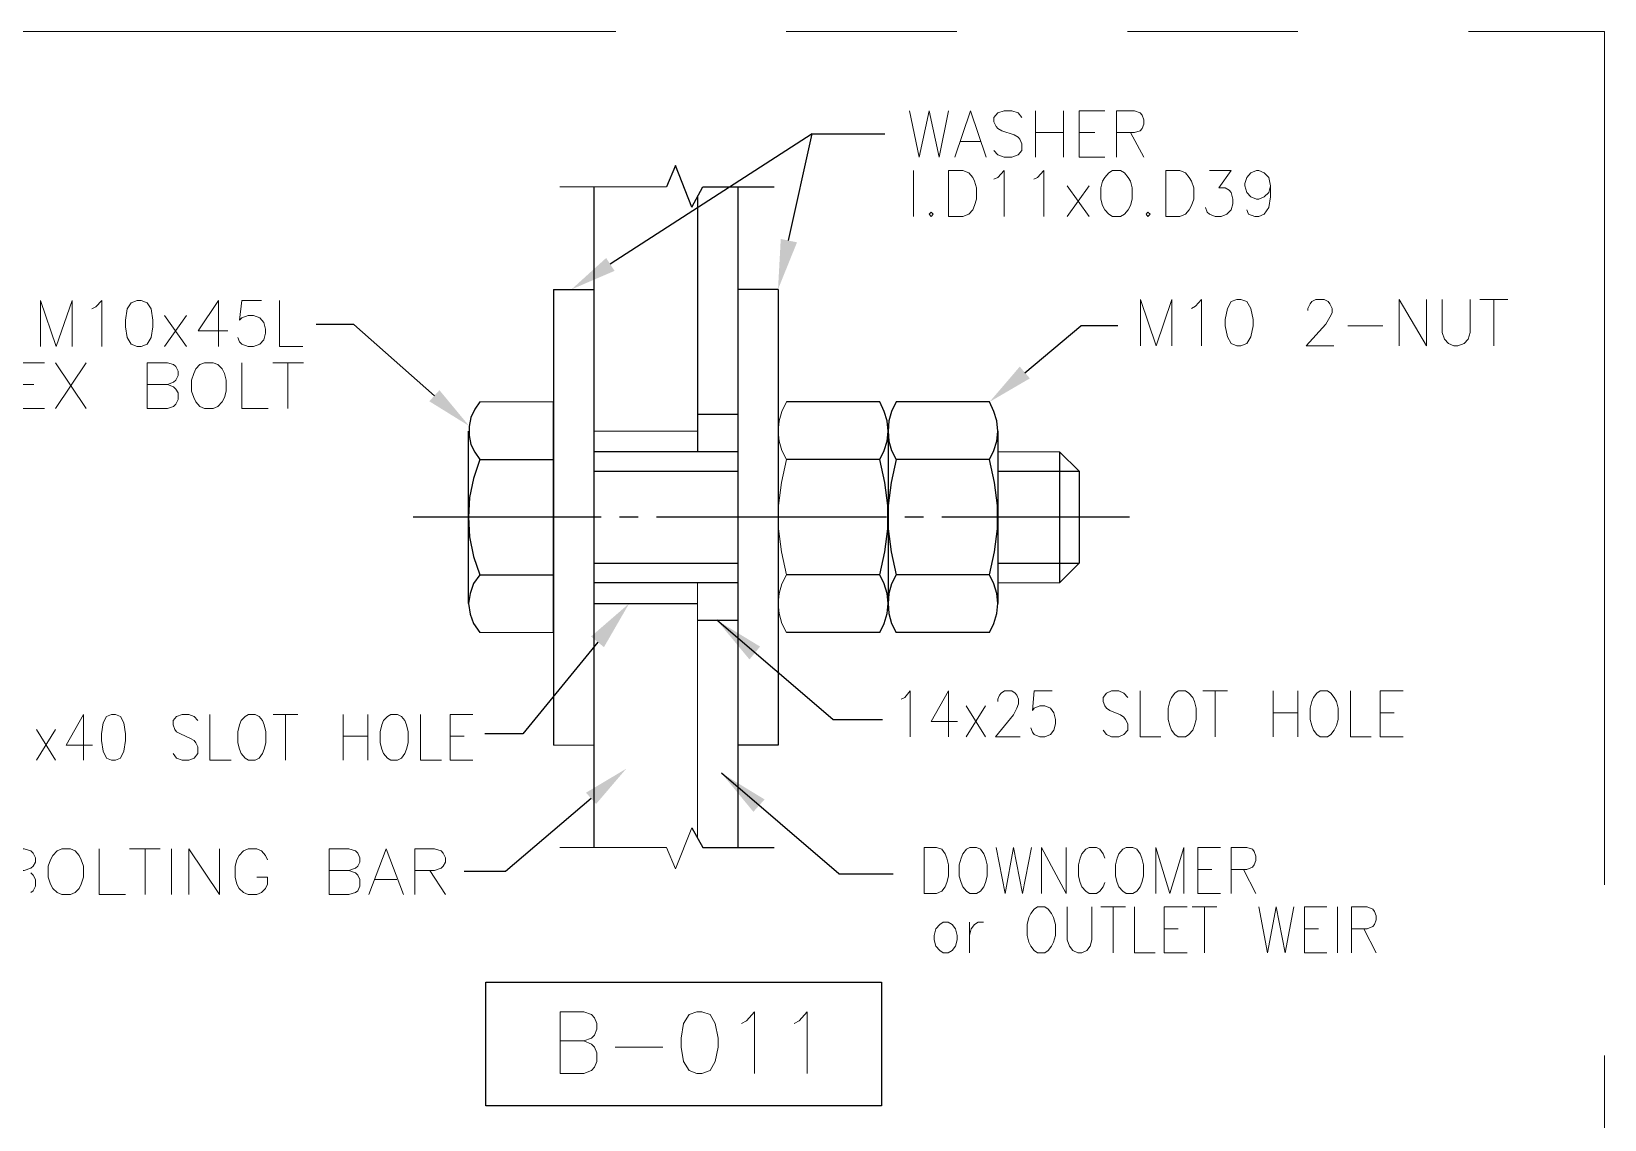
# Model space of a CAD drawing. Header units: inches. Extents: x -15980 to 45789, y -23276 to 2417.
# Drawn here: x -8139 to -7302, y -18988 to -18410 of the extents above; entities that cross this region are included whole.
import ezdxf

# ---------------------------------------------------------------- set-up
doc = ezdxf.new("R2010")
doc.units = ezdxf.units.IN
doc.header["$MEASUREMENT"] = 0
doc.linetypes.add('PHANTOMX2', pattern=[127, 63.5, -12.7, 12.7, -12.7, 12.7, -12.7])
for name, color, linetype, lineweight in [('Color-7-Line_Weight-25', 7, 'Continuous', 25), ('Color-7-Line_Weight-9', 7, 'Continuous', 9), ('HATCH', 130, 'PHANTOMX2', 9), ('TEXT', 2, 'Continuous', 13)]:
    doc.layers.add(name, color=color, linetype=linetype, lineweight=lineweight)
doc.layers.add('dim', color=82, linetype='Continuous')

# ---------------------------------------------------------------- blocks, each defined once
blk = doc.blocks.new('A$C24407c1b')
at = {"layer": 'dim'}
for points in [[(154, 146.58), (151.58, 147.08), (151.17, 139.58)], [(126.83, 142.33), (125.58, 144.25), (120.42, 139.58)], [(188.67, 126.33), (187.17, 128.08), (182.67, 122.83)], [(100.75, 124.58), (99.25, 122.92), (105.17, 119.25)], [(123.33, 87.92), (125.25, 86.33), (129, 92.83)], [(146.92, 84.5), (148.5, 86.42), (142.08, 90.33)], [(122.58, 64.67), (124.08, 63), (128.58, 68.25)], [(147.5, 61.83), (149.17, 63.67), (142.75, 67.58)]]:
    blk.add_hatch(color=256, dxfattribs=at).paths.add_polyline_path(points)
at = {"layer": 'Color-7-Line_Weight-25', "linetype": 'Continuous'}
for p, q in [((135.92, 158), (134.58, 154.83)), ((138.33, 151.83), (135.92, 158)), ((123.75, 154.83), (123.75, 56.5)), ((138.33, 151.83), (140, 154.83)), ((140, 154.83), (150.58, 154.83)), ((145.17, 154.83), (145.17, 56.5)), ((139.17, 153.42), (139.17, 115.42)), ((117.75, 139.58), (117.75, 71.75)), ((117.75, 139.58), (123.75, 139.58)), ((151.17, 139.58), (145.17, 139.58)), ((151.17, 139.58), (151.17, 71.75)), ((106.75, 122.83), (106, 121.75)), ((117.75, 88.5), (117.75, 122.83)), ((166.33, 122.83), (152.42, 122.83)), ((167, 121.42), (166.33, 122.83)), ((168.75, 122.83), (168.08, 121.42)), ((182.67, 122.83), (168.75, 122.83)), ((183.33, 121.42), (182.67, 122.83)), ((105.42, 120.5), (105.17, 119.17)), ((106, 121.75), (105.42, 120.5)), ((139.17, 121), (145.17, 121)), ((167.42, 120), (167, 121.42)), ((167.58, 118.5), (167.42, 120)), ((167.67, 120), (167.58, 118.5)), ((168.08, 121.42), (167.67, 120)), ((183.75, 120), (183.33, 121.42)), ((183.92, 118.5), (183.75, 120)), ((105.08, 92.83), (105.08, 118.5)), ((105.17, 119.17), (105.17, 117.83)), ((105.17, 117.83), (105.42, 116.5)), ((151.17, 118.5), (151.17, 92.83)), ((167.42, 117), (167.58, 118.5)), ((167.58, 118.5), (167.58, 92.83)), ((167.58, 118.5), (167.67, 117)), ((183.75, 117), (183.92, 118.5)), ((183.92, 118.5), (183.92, 92.83)), ((105.42, 116.5), (106, 115.33)), ((106, 115.33), (106.75, 114.25)), ((145.17, 115.42), (123.75, 115.42)), ((166.33, 114.25), (167, 115.58)), ((167, 115.58), (167.42, 117)), ((167.67, 117), (168.08, 115.58)), ((168.08, 115.58), (168.75, 114.25)), ((182.67, 114.25), (183.33, 115.58)), ((183.33, 115.58), (183.75, 117)), ((193.08, 115.42), (193.08, 112.5)), ((106.75, 114.25), (105.83, 111.42)), ((106.75, 114.25), (117.75, 114.25)), ((123.75, 112.5), (145.17, 112.5)), ((166.33, 114.25), (152.42, 114.25)), ((167.08, 110.83), (166.33, 114.25)), ((168.75, 114.25), (168, 110.83)), ((182.67, 114.25), (168.75, 114.25)), ((183.42, 110.83), (182.67, 114.25)), ((183.92, 112.5), (196, 112.5)), ((193.08, 112.5), (193.08, 98.83)), ((196, 112.5), (196, 98.83)), ((105.83, 111.42), (105.25, 108.58)), ((167.5, 107.42), (167.08, 110.83)), ((168, 110.83), (167.58, 107.42)), ((183.83, 107.42), (183.42, 110.83)), ((105.25, 108.58), (105.08, 105.67)), ((124.83, 105.67), (96.83, 105.67)), ((105.08, 105.67), (105.25, 102.75)), ((130.33, 105.67), (127.58, 105.67)), ((167.33, 105.67), (133.08, 105.67)), ((167.5, 103.92), (167.5, 107.42)), ((167.58, 107.42), (167.58, 103.92)), ((172.83, 105.67), (170.08, 105.67)), ((203.5, 105.67), (175.58, 105.67)), ((183.83, 103.92), (183.83, 107.42)), ((167.08, 100.5), (167.5, 103.92)), ((167.58, 103.92), (168, 100.5)), ((183.42, 100.5), (183.83, 103.92)), ((105.25, 102.75), (105.83, 99.83)), ((105.83, 99.83), (106.75, 97.08)), ((123.75, 98.83), (145.17, 98.83)), ((166.33, 97.08), (167.08, 100.5)), ((168, 100.5), (168.75, 97.08)), ((182.67, 97.08), (183.42, 100.5)), ((183.92, 98.83), (196, 98.83)), ((193.08, 98.83), (193.08, 95.92)), ((106.75, 97.08), (105.83, 95.83)), ((106.75, 97.08), (117.75, 97.08)), ((166.33, 97.08), (152.42, 97.08)), ((167, 95.75), (166.33, 97.08)), ((168.75, 97.08), (168.08, 95.75)), ((182.67, 97.08), (168.75, 97.08)), ((183.33, 95.75), (182.67, 97.08)), ((105.33, 94.33), (105.08, 92.83)), ((105.83, 95.83), (105.33, 94.33)), ((145.17, 95.92), (123.75, 95.92)), ((167.42, 94.33), (167, 95.75)), ((167.58, 92.83), (167.42, 94.33)), ((167.67, 94.33), (167.58, 92.83)), ((168.08, 95.75), (167.67, 94.33)), ((183.75, 94.33), (183.33, 95.75)), ((183.92, 92.83), (183.75, 94.33)), ((105.08, 92.83), (105.33, 91.25)), ((123.75, 92.83), (139.17, 92.83)), ((167.42, 91.33), (167.58, 92.83)), ((167.58, 92.83), (167.67, 91.33)), ((183.75, 91.33), (183.92, 92.83)), ((105.33, 91.25), (105.83, 89.83)), ((105.83, 89.83), (106.75, 88.5)), ((139.17, 90.33), (145.17, 90.33)), ((166.33, 88.5), (167, 89.83)), ((167, 89.83), (167.42, 91.33)), ((167.67, 91.33), (168.08, 89.83)), ((168.08, 89.83), (168.75, 88.5)), ((182.67, 88.5), (183.33, 89.83)), ((183.33, 89.83), (183.75, 91.33)), ((166.33, 88.5), (152.42, 88.5)), ((182.67, 88.5), (168.75, 88.5)), ((151.17, 71.75), (145.17, 71.75)), ((138.33, 59.42), (140, 56.5)), ((140, 56.5), (150.58, 56.5))]:
    blk.add_line(p, q, dxfattribs=at)
at = {"layer": 'Color-7-Line_Weight-9', "linetype": 'Continuous'}
for p, q in [((118.67, 154.83), (134.58, 154.83)), ((106.75, 122.83), (117.75, 122.83)), ((123.75, 118.5), (139.17, 118.5)), ((139.17, 95.92), (139.17, 57.92)), ((117.75, 88.5), (106.75, 88.5)), ((117.75, 71.75), (123.75, 71.75))]:
    blk.add_line(p, q, dxfattribs=at)
for points in [[(152.42, 122.83), (151.75, 121.42), (151.33, 120), (151.17, 118.5), (151.33, 117), (151.75, 115.58), (152.42, 114.25), (151.67, 110.83), (151.25, 107.42), (151.25, 103.92), (151.67, 100.5), (152.42, 97.08), (151.75, 95.75), (151.33, 94.33), (151.17, 92.83), (151.33, 91.33), (151.75, 89.83), (152.42, 88.5)], [(196, 112.5), (193.08, 115.42), (183.92, 115.42)], [(196, 98.83), (193.08, 95.92), (183.92, 95.92)], [(138.33, 59.42), (135.92, 53.33), (134.58, 56.5), (118.67, 56.5)]]:
    blk.add_lwpolyline(points, dxfattribs=at)
at = {"layer": 'dim'}
for p, q in [((156.25, 162.75), (167.08, 162.75)), ((88, 134.33), (82.42, 134.33)), ((100, 123.75), (88, 134.33)), ((187.92, 127.17), (196.25, 134.17)), ((201.75, 134.17), (196.25, 134.17)), ((159.33, 75.58), (142.08, 90.33)), ((124.33, 87.08), (113.17, 73.42)), ((159.33, 75.58), (166.75, 75.58)), ((113.17, 73.42), (107.5, 73.42)), ((160.25, 52.58), (142.75, 67.58)), ((123.33, 63.83), (110.58, 52.92)), ((110.58, 52.92), (104.42, 52.92)), ((160.25, 52.58), (168.33, 52.58))]:
    blk.add_line(p, q, dxfattribs=at)
blk.add_lwpolyline([(152.75, 146.83), (156.25, 162.75), (126.17, 143.33)], dxfattribs=at)
blk.add_lwpolyline([(107.67, 18.07), (107.67, 36.48), (166.58, 36.48), (166.58, 18.07)], close=True, dxfattribs=at)
at = {"layer": 'HATCH', "ltscale": 2}
blk.add_lwpolyline([(0, 177.96), (274.25, 177.96), (274.25, 14), (0, 14)], close=True, dxfattribs=at)
at = {"layer": 'TEXT', "ltscale": 0.5}
for p, q in [((170.75, 166.17), (172.17, 159.25)), ((172.17, 159.25), (173.67, 166.17)), ((173.67, 166.17), (175.17, 159.25)), ((175.17, 159.25), (176.58, 166.17)), ((177.5, 159.25), (179.83, 166.17)), ((179.83, 166.17), (182.17, 159.25)), ((183.92, 165.83), (183.33, 165.17)), ((183.33, 165.17), (183.33, 164.5)), ((183.33, 164.5), (183.67, 163.83)), ((184.83, 166.17), (183.92, 165.83)), ((186, 166.17), (184.83, 166.17)), ((186.92, 165.83), (186, 166.17)), ((187.5, 165.17), (186.92, 165.83)), ((189.5, 166.17), (189.5, 159.25)), ((193.67, 166.17), (193.67, 159.25)), ((196, 159.25), (196, 166.17)), ((196, 166.17), (199.83, 166.17)), ((201.58, 159.25), (201.58, 166.17)), ((201.58, 166.17), (204.25, 166.17)), ((204.25, 166.17), (205.08, 165.83)), ((205.08, 165.83), (205.42, 165.5)), ((205.42, 165.5), (205.67, 164.83)), ((205.67, 164.17), (205.42, 163.5)), ((205.67, 164.83), (205.67, 164.17)), ((183.67, 163.83), (183.92, 163.5)), ((183.92, 163.5), (184.5, 163.17)), ((184.5, 163.17), (186.33, 162.58)), ((186.33, 162.58), (186.92, 162.25)), ((186.92, 162.25), (187.17, 161.92)), ((187.17, 161.92), (187.5, 161.25)), ((189.5, 162.92), (193.67, 162.92)), ((196, 162.92), (198.33, 162.92)), ((204.25, 162.92), (201.58, 162.92)), ((203.67, 162.92), (205.67, 159.25)), ((205.08, 163.17), (204.25, 162.92)), ((205.42, 163.5), (205.08, 163.17)), ((178.33, 161.58), (181.33, 161.58)), ((183.92, 159.58), (183.33, 160.25)), ((184.83, 159.25), (183.92, 159.58)), ((186.92, 159.58), (186, 159.25)), ((187.5, 160.25), (186.92, 159.58)), ((187.5, 161.25), (187.5, 160.25)), ((171.33, 157.25), (171.33, 150.42)), ((176.58, 150.42), (176.58, 157.25)), ((176.58, 157.25), (178.67, 157.25)), ((178.67, 157.25), (179.58, 156.92)), ((183.92, 156.25), (184.83, 157.25)), ((186, 159.25), (184.83, 159.25)), ((184.83, 157.25), (184.83, 150.42)), ((189.83, 156.25), (190.75, 157.25)), ((190.75, 157.25), (190.75, 150.42)), ((196, 159.25), (199.83, 159.25)), ((201, 157.25), (200.42, 156.92)), ((202.17, 157.25), (201, 157.25)), ((202.75, 156.92), (202.17, 157.25)), ((208.92, 150.42), (208.92, 157.25)), ((208.92, 157.25), (211, 157.25)), ((211, 157.25), (211.83, 156.92)), ((215.42, 157.25), (218.67, 157.25)), ((218.67, 157.25), (216.83, 154.67)), ((221.58, 156.92), (222.42, 157.25)), ((222.42, 157.25), (222.75, 157.25)), ((222.75, 157.25), (223.58, 156.92)), ((179.58, 156.92), (180.17, 156.25)), ((180.17, 156.25), (180.42, 155.67)), ((180.42, 155.67), (180.75, 154.67)), ((180.75, 154.67), (180.75, 153)), ((183.33, 156), (183.92, 156.25)), ((189.25, 156), (189.83, 156.25)), ((194.25, 155), (197.5, 150.42)), ((197.5, 155), (194.25, 150.42)), ((199.5, 155.67), (199.25, 154.67)), ((199.25, 154.67), (199.25, 153)), ((199.83, 156.25), (199.5, 155.67)), ((200.42, 156.92), (199.83, 156.25)), ((203.33, 156.25), (202.75, 156.92)), ((203.67, 155.67), (203.33, 156.25)), ((203.92, 154.67), (203.67, 155.67)), ((203.92, 153), (203.92, 154.67)), ((211.83, 156.92), (212.42, 156.25)), ((212.42, 156.25), (212.75, 155.67)), ((212.75, 155.67), (213.08, 154.67)), ((213.08, 154.67), (213.08, 153)), ((216.83, 154.67), (217.75, 154.67)), ((217.75, 154.67), (218.33, 154.33)), ((220.67, 155.33), (221, 156.25)), ((220.67, 155), (220.67, 155.33)), ((221, 154), (220.67, 155)), ((221, 156.25), (221.58, 156.92)), ((223.58, 156.92), (224.25, 156.25)), ((224.25, 156.25), (224.5, 155)), ((224.5, 155), (224.25, 154)), ((224.5, 155), (224.5, 153.33)), ((180.75, 153), (180.42, 152.08)), ((199.25, 153), (199.5, 152.08)), ((203.67, 152.08), (203.92, 153)), ((213.08, 153), (212.75, 152.08)), ((218.33, 154.33), (218.67, 154)), ((218.67, 154), (218.92, 153)), ((218.92, 152.33), (218.67, 151.42)), ((218.92, 153), (218.92, 152.33)), ((221.58, 153.33), (221, 154)), ((222.42, 153), (221.58, 153.33)), ((222.75, 153), (222.42, 153)), ((223.58, 153.33), (222.75, 153)), ((224.25, 154), (223.58, 153.33)), ((224.5, 153.33), (224.25, 151.75)), ((174, 151.08), (173.67, 150.75)), ((173.67, 150.75), (174, 150.42)), ((174.25, 150.75), (174, 151.08)), ((174, 150.42), (174.25, 150.75)), ((178.67, 150.42), (176.58, 150.42)), ((179.58, 150.75), (178.67, 150.42)), ((180.17, 151.42), (179.58, 150.75)), ((180.42, 152.08), (180.17, 151.42)), ((199.5, 152.08), (199.83, 151.42)), ((199.83, 151.42), (200.42, 150.75)), ((200.42, 150.75), (201, 150.42)), ((201, 150.42), (202.17, 150.42)), ((202.17, 150.42), (202.75, 150.75)), ((202.75, 150.75), (203.33, 151.42)), ((203.33, 151.42), (203.67, 152.08)), ((206.25, 151.08), (206, 150.75)), ((206, 150.75), (206.25, 150.42)), ((206.58, 150.75), (206.25, 151.08)), ((206.25, 150.42), (206.58, 150.75)), ((211, 150.42), (208.92, 150.42)), ((211.83, 150.75), (211, 150.42)), ((212.42, 151.42), (211.83, 150.75)), ((212.75, 152.08), (212.42, 151.42)), ((215.08, 151.08), (214.83, 151.75)), ((215.42, 150.75), (215.08, 151.08)), ((216.25, 150.42), (215.42, 150.75)), ((217.17, 150.42), (216.25, 150.42)), ((218, 150.75), (217.17, 150.42)), ((218.67, 151.42), (218, 150.75)), ((221.25, 150.75), (221, 151.42)), ((222.17, 150.42), (221.25, 150.75)), ((222.75, 150.42), (222.17, 150.42)), ((223.58, 150.75), (222.75, 150.42)), ((224.25, 151.75), (223.58, 150.75)), ((41.33, 131.08), (41.33, 137.92)), ((41.33, 137.92), (43.67, 131.08)), ((43.67, 131.08), (46.08, 137.92)), ((46.08, 137.92), (46.08, 131.08)), ((49, 136.67), (49.58, 137)), ((49.58, 137), (50.5, 137.92)), ((50.5, 137.92), (50.5, 131.08)), ((54.25, 136.67), (54, 135)), ((54.83, 137.58), (54.25, 136.67)), ((55.75, 137.92), (54.83, 137.58)), ((56.33, 137.92), (55.75, 137.92)), ((57.25, 137.58), (56.33, 137.92)), ((57.83, 136.67), (57.25, 137.58)), ((58.08, 135), (57.83, 136.67)), ((67.83, 137.92), (64.83, 133.42)), ((67.83, 137.92), (67.83, 131.08)), ((71.33, 137.92), (71, 135)), ((74.25, 137.92), (71.33, 137.92)), ((76.92, 137.92), (76.92, 131.08)), ((205.17, 131.17), (205.17, 138.08)), ((205.17, 138.08), (207.5, 131.17)), ((207.5, 131.17), (209.83, 138.08)), ((209.83, 138.08), (209.83, 131.17)), ((212.75, 136.75), (213.33, 137.08)), ((213.33, 137.08), (214.25, 138.08)), ((214.25, 138.08), (214.25, 131.17)), ((218.08, 136.75), (217.75, 135.08)), ((218.67, 137.75), (218.08, 136.75)), ((219.5, 138.08), (218.67, 137.75)), ((220.08, 138.08), (219.5, 138.08)), ((221, 137.75), (220.08, 138.08)), ((221.58, 136.75), (221, 137.75)), ((221.92, 135.08), (221.58, 136.75)), ((230.08, 136.75), (230.42, 137.42)), ((230.08, 136.42), (230.08, 136.75)), ((230.42, 137.42), (230.67, 137.75)), ((230.67, 137.75), (231.25, 138.08)), ((231.25, 138.08), (232.5, 138.08)), ((232.5, 138.08), (233.08, 137.75)), ((233.08, 137.75), (233.33, 137.42)), ((233.33, 137.42), (233.67, 136.75)), ((233.67, 136.08), (233.33, 135.42)), ((233.67, 136.75), (233.67, 136.08)), ((243.67, 131.17), (243.67, 138.08)), ((243.67, 138.08), (247.75, 131.17)), ((247.75, 131.17), (247.75, 138.08)), ((250.08, 138.08), (250.08, 133.17)), ((254.25, 133.17), (254.25, 138.08)), ((255.67, 138.08), (259.83, 138.08)), ((257.75, 138.08), (257.75, 131.17)), ((54, 135), (54, 134)), ((54, 134), (54.25, 132.42)), ((57.83, 132.42), (58.08, 134)), ((58.08, 134), (58.08, 135)), ((59.83, 135.67), (63.08, 131.08)), ((63.08, 135.67), (59.83, 131.08)), ((71, 135), (71.33, 135.33)), ((71.33, 135.33), (72.25, 135.67)), ((72.25, 135.67), (73.08, 135.67)), ((73.08, 135.67), (74, 135.33)), ((74, 135.33), (74.58, 134.67)), ((74.58, 134.67), (74.83, 133.67)), ((74.83, 133.67), (74.83, 133.08)), ((217.75, 135.08), (217.75, 134.17)), ((217.75, 134.17), (218.08, 132.5)), ((221.58, 132.5), (221.92, 134.17)), ((221.92, 134.17), (221.92, 135.08)), ((232.75, 134.42), (229.83, 131.17)), ((233.33, 135.42), (232.75, 134.42)), ((236, 134.17), (241.25, 134.17)), ((54.25, 132.42), (54.83, 131.42)), ((54.83, 131.42), (55.75, 131.08)), ((56.33, 131.08), (57.25, 131.42)), ((57.25, 131.42), (57.83, 132.42)), ((64.83, 133.42), (69.25, 133.42)), ((71, 131.75), (70.75, 132.42)), ((71.33, 131.42), (71, 131.75)), ((72.25, 131.08), (71.33, 131.42)), ((74, 131.42), (73.08, 131.08)), ((74.58, 132.08), (74, 131.42)), ((74.83, 133.08), (74.58, 132.08)), ((218.08, 132.5), (218.67, 131.5)), ((218.67, 131.5), (219.5, 131.17)), ((220.08, 131.17), (221, 131.5)), ((221, 131.5), (221.58, 132.5)), ((250.08, 133.17), (250.42, 132.17)), ((250.42, 132.17), (251, 131.5)), ((251, 131.5), (251.83, 131.17)), ((252.42, 131.17), (253.33, 131.5)), ((253.33, 131.5), (253.92, 132.17)), ((253.92, 132.17), (254.25, 133.17)), ((55.75, 131.08), (56.33, 131.08)), ((73.08, 131.08), (72.25, 131.08)), ((76.92, 131.08), (80.42, 131.08)), ((219.5, 131.17), (220.08, 131.17)), ((229.83, 131.17), (233.92, 131.17)), ((251.83, 131.17), (252.42, 131.17)), ((37.67, 128.67), (41.92, 128.67)), ((43.58, 128.67), (48.17, 121.83)), ((48.17, 128.67), (43.58, 121.83)), ((57.25, 121.83), (57.25, 128.67)), ((57.25, 128.67), (60.25, 128.67)), ((60.25, 128.67), (61.17, 128.42)), ((61.17, 128.42), (61.5, 128.08)), ((61.5, 128.08), (61.83, 127.42)), ((61.83, 126.75), (61.5, 126.08)), ((61.83, 127.42), (61.83, 126.75)), ((64.17, 127.08), (63.83, 126.08)), ((64.5, 127.75), (64.17, 127.08)), ((65.08, 128.42), (64.5, 127.75)), ((65.75, 128.67), (65.08, 128.42)), ((67.08, 128.67), (65.75, 128.67)), ((67.75, 128.42), (67.08, 128.67)), ((68.42, 127.75), (67.75, 128.42)), ((68.75, 127.08), (68.42, 127.75)), ((69, 126.08), (68.75, 127.08)), ((71.33, 128.67), (71.33, 121.83)), ((75.92, 128.67), (80.5, 128.67)), ((78.17, 128.67), (78.17, 121.83)), ((37.67, 125.42), (40.33, 125.42)), ((60.25, 125.42), (57.25, 125.42)), ((61.17, 125.75), (60.25, 125.42)), ((60.25, 125.42), (61.17, 125.08)), ((61.5, 126.08), (61.17, 125.75)), ((61.17, 125.08), (61.5, 124.75)), ((61.5, 124.75), (61.83, 124.17)), ((61.83, 124.17), (61.83, 123.17)), ((63.83, 126.08), (63.83, 124.42)), ((63.83, 124.42), (64.17, 123.5)), ((68.75, 123.5), (69, 124.42)), ((69, 124.42), (69, 126.08)), ((37.67, 121.83), (41.92, 121.83)), ((60.25, 121.83), (57.25, 121.83)), ((61.17, 122.17), (60.25, 121.83)), ((61.5, 122.5), (61.17, 122.17)), ((61.83, 123.17), (61.5, 122.5)), ((64.17, 123.5), (64.5, 122.83)), ((64.5, 122.83), (65.08, 122.17)), ((65.08, 122.17), (65.75, 121.83)), ((65.75, 121.83), (67.08, 121.83)), ((67.08, 121.83), (67.75, 122.17)), ((67.75, 122.17), (68.42, 122.83)), ((68.42, 122.83), (68.75, 123.5)), ((71.33, 121.83), (75.25, 121.83)), ((176.58, 79.83), (174, 75.25)), ((176.58, 79.83), (176.58, 73)), ((184.42, 79.5), (184.92, 79.83)), ((184.92, 79.83), (186, 79.83)), ((186, 79.83), (186.5, 79.5)), ((189.33, 79.83), (189.08, 76.92)), ((192, 79.83), (189.33, 79.83)), ((200.83, 79.83), (200.08, 79.5)), ((201.92, 79.83), (200.83, 79.83)), ((202.67, 79.5), (201.92, 79.83)), ((205.08, 79.83), (205.08, 73)), ((210.75, 79.83), (210.25, 79.5)), ((211.83, 79.83), (210.75, 79.83)), ((212.33, 79.5), (211.83, 79.83)), ((214.42, 79.83), (218.08, 79.83)), ((216.25, 79.83), (216.25, 73)), ((224.92, 79.83), (224.92, 73)), ((228.58, 79.83), (228.58, 73)), ((231.92, 79.83), (231.42, 79.5)), ((233, 79.83), (231.92, 79.83)), ((233.5, 79.5), (233, 79.83)), ((236.42, 79.83), (236.42, 73)), ((240.83, 73), (240.83, 79.83)), ((240.83, 79.83), (244.25, 79.83)), ((179.17, 77.58), (182.08, 73)), ((182.08, 77.58), (179.17, 73)), ((183.92, 78.58), (184.17, 79.17)), ((183.92, 78.25), (183.92, 78.58)), ((184.17, 79.17), (184.42, 79.5)), ((186.5, 79.5), (186.75, 79.17)), ((186.75, 79.17), (187, 78.58)), ((187, 77.92), (186.75, 77.25)), ((187, 78.58), (187, 77.92)), ((189.33, 77.25), (190.17, 77.58)), ((190.17, 77.58), (190.92, 77.58)), ((190.92, 77.58), (191.75, 77.25)), ((200.08, 79.5), (199.58, 78.83)), ((199.58, 78.83), (199.58, 78.25)), ((199.58, 78.25), (199.83, 77.58)), ((199.83, 77.58), (200.08, 77.25)), ((203.25, 78.83), (202.67, 79.5)), ((209.5, 78.25), (209.25, 77.25)), ((209.75, 78.83), (209.5, 78.25)), ((210.25, 79.5), (209.75, 78.83)), ((212.92, 78.83), (212.33, 79.5)), ((213.17, 78.25), (212.92, 78.83)), ((213.42, 77.25), (213.17, 78.25)), ((230.67, 78.25), (230.42, 77.25)), ((230.92, 78.83), (230.67, 78.25)), ((231.42, 79.5), (230.92, 78.83)), ((234, 78.83), (233.5, 79.5)), ((234.33, 78.25), (234, 78.83)), ((234.58, 77.25), (234.33, 78.25)), ((47.75, 76.33), (45.17, 71.75)), ((47.75, 76.33), (47.75, 69.5)), ((50.67, 75.08), (50.42, 73.42)), ((51.17, 76), (50.67, 75.08)), ((51.92, 76.33), (51.17, 76)), ((52.5, 76.33), (51.92, 76.33)), ((53.25, 76), (52.5, 76.33)), ((53.75, 75.08), (53.25, 76)), ((54, 73.42), (53.75, 75.08)), ((61.58, 76), (61.08, 75.42)), ((61.08, 75.42), (61.08, 74.75)), ((62.42, 76.33), (61.58, 76)), ((63.42, 76.33), (62.42, 76.33)), ((64.25, 76), (63.42, 76.33)), ((64.75, 75.42), (64.25, 76)), ((66.58, 76.33), (66.58, 69.5)), ((71.25, 75.42), (71, 74.75)), ((71.83, 76), (71.25, 75.42)), ((72.33, 76.33), (71.83, 76)), ((73.33, 76.33), (72.33, 76.33)), ((73.92, 76), (73.33, 76.33)), ((74.42, 75.42), (73.92, 76)), ((74.67, 74.75), (74.42, 75.42)), ((76, 76.33), (79.67, 76.33)), ((77.83, 76.33), (77.83, 69.5)), ((86.42, 76.33), (86.42, 69.5)), ((90.08, 76.33), (90.08, 69.5)), ((92.42, 75.42), (92.17, 74.75)), ((93, 76), (92.42, 75.42)), ((93.5, 76.33), (93, 76)), ((94.5, 76.33), (93.5, 76.33)), ((95.08, 76), (94.5, 76.33)), ((95.58, 75.42), (95.08, 76)), ((95.83, 74.75), (95.58, 75.42)), ((97.92, 76.33), (97.92, 69.5)), ((102.33, 69.5), (102.33, 76.33)), ((102.33, 76.33), (105.75, 76.33)), ((174, 75.25), (177.92, 75.25)), ((186.25, 76.25), (183.58, 73)), ((186.75, 77.25), (186.25, 76.25)), ((189.08, 76.92), (189.33, 77.25)), ((191.75, 77.25), (192.25, 76.58)), ((192.25, 76.58), (192.5, 75.58)), ((192.5, 75.58), (192.5, 74.92)), ((200.08, 77.25), (200.58, 76.92)), ((200.58, 76.92), (202.17, 76.25)), ((202.17, 76.25), (202.67, 75.92)), ((202.67, 75.92), (202.92, 75.58)), ((202.92, 75.58), (203.25, 74.92)), ((209.25, 77.25), (209.25, 75.58)), ((209.25, 75.58), (209.5, 74.67)), ((213.17, 74.67), (213.42, 75.58)), ((213.42, 75.58), (213.42, 77.25)), ((224.92, 76.58), (228.58, 76.58)), ((230.42, 77.25), (230.42, 75.58)), ((230.42, 75.58), (230.67, 74.67)), ((234.33, 74.67), (234.58, 75.58)), ((234.58, 75.58), (234.58, 77.25)), ((240.83, 76.58), (242.92, 76.58)), ((40.75, 74.08), (43.58, 69.5)), ((43.58, 74.08), (40.75, 69.5)), ((50.42, 73.42), (50.42, 72.42)), ((54, 72.42), (54, 73.42)), ((61.08, 74.75), (61.33, 74.08)), ((61.33, 74.08), (61.58, 73.75)), ((61.58, 73.75), (62.17, 73.42)), ((62.17, 73.42), (63.67, 72.75)), ((63.67, 72.75), (64.25, 72.42)), ((71, 74.75), (70.75, 73.75)), ((70.75, 73.75), (70.75, 72.08)), ((74.92, 73.75), (74.67, 74.75)), ((74.92, 72.08), (74.92, 73.75)), ((86.42, 73.08), (90.08, 73.08)), ((92.17, 74.75), (91.92, 73.75)), ((91.92, 73.75), (91.92, 72.08)), ((96.08, 73.75), (95.83, 74.75)), ((96.08, 72.08), (96.08, 73.75)), ((102.33, 73.08), (104.42, 73.08)), ((183.58, 73), (187.25, 73)), ((189.08, 73.67), (188.83, 74.33)), ((189.33, 73.33), (189.08, 73.67)), ((190.17, 73), (189.33, 73.33)), ((190.92, 73), (190.17, 73)), ((191.75, 73.33), (190.92, 73)), ((192.25, 74), (191.75, 73.33)), ((192.5, 74.92), (192.25, 74)), ((200.08, 73.33), (199.58, 74)), ((200.83, 73), (200.08, 73.33)), ((201.92, 73), (200.83, 73)), ((202.67, 73.33), (201.92, 73)), ((203.25, 74), (202.67, 73.33)), ((203.25, 74.92), (203.25, 74)), ((205.08, 73), (208.17, 73)), ((209.5, 74.67), (209.75, 74)), ((209.75, 74), (210.25, 73.33)), ((210.25, 73.33), (210.75, 73)), ((210.75, 73), (211.83, 73)), ((211.83, 73), (212.33, 73.33)), ((212.33, 73.33), (212.92, 74)), ((212.92, 74), (213.17, 74.67)), ((230.67, 74.67), (230.92, 74)), ((230.92, 74), (231.42, 73.33)), ((231.42, 73.33), (231.92, 73)), ((231.92, 73), (233, 73)), ((233, 73), (233.5, 73.33)), ((233.5, 73.33), (234, 74)), ((234, 74), (234.33, 74.67)), ((236.42, 73), (239.5, 73)), ((240.83, 73), (244.25, 73)), ((45.17, 71.75), (49.08, 71.75)), ((50.42, 72.42), (50.67, 70.83)), ((50.67, 70.83), (51.17, 69.83)), ((53.25, 69.83), (53.75, 70.83)), ((53.75, 70.83), (54, 72.42)), ((61.58, 69.83), (61.08, 70.5)), ((64.25, 72.42), (64.5, 72.08)), ((64.75, 70.5), (64.25, 69.83)), ((64.5, 72.08), (64.75, 71.5)), ((64.75, 71.5), (64.75, 70.5)), ((70.75, 72.08), (71, 71.17)), ((71, 71.17), (71.25, 70.5)), ((71.25, 70.5), (71.83, 69.83)), ((73.92, 69.83), (74.42, 70.5)), ((74.42, 70.5), (74.67, 71.17)), ((74.67, 71.17), (74.92, 72.08)), ((91.92, 72.08), (92.17, 71.17)), ((92.17, 71.17), (92.42, 70.5)), ((92.42, 70.5), (93, 69.83)), ((95.08, 69.83), (95.58, 70.5)), ((95.58, 70.5), (95.83, 71.17)), ((95.83, 71.17), (96.08, 72.08)), ((51.17, 69.83), (51.92, 69.5)), ((51.92, 69.5), (52.5, 69.5)), ((52.5, 69.5), (53.25, 69.83)), ((62.42, 69.5), (61.58, 69.83)), ((63.42, 69.5), (62.42, 69.5)), ((64.25, 69.83), (63.42, 69.5)), ((66.58, 69.5), (69.75, 69.5)), ((71.83, 69.83), (72.33, 69.5)), ((72.33, 69.5), (73.33, 69.5)), ((73.33, 69.5), (73.92, 69.83)), ((93, 69.83), (93.5, 69.5)), ((93.5, 69.5), (94.5, 69.5)), ((94.5, 69.5), (95.08, 69.83)), ((97.92, 69.5), (101.08, 69.5)), ((102.33, 69.5), (105.75, 69.5)), ((44.5, 56.33), (43.83, 56)), ((45.83, 56.33), (44.5, 56.33)), ((46.5, 56), (45.83, 56.33)), ((50.08, 56.33), (50.08, 49.5)), ((54.58, 56.33), (59.17, 56.33)), ((56.92, 56.33), (56.92, 49.5)), ((60.83, 56.33), (60.83, 49.5)), ((63.42, 49.5), (63.42, 56.33)), ((63.42, 56.33), (68, 49.5)), ((68, 49.5), (68, 56.33)), ((72.25, 56.33), (71.58, 56)), ((73.58, 56.33), (72.25, 56.33)), ((74.25, 56), (73.58, 56.33)), ((84.33, 49.5), (84.33, 56.33)), ((84.33, 56.33), (87.25, 56.33)), ((87.25, 56.33), (88.25, 56)), ((90.25, 49.5), (92.83, 56.33)), ((92.83, 56.33), (95.42, 49.5)), ((97.08, 49.5), (97.08, 56.33)), ((97.08, 56.33), (100, 56.33)), ((100, 56.33), (101, 56)), ((172.92, 49.67), (172.92, 56.5)), ((172.92, 56.5), (174.75, 56.5)), ((174.75, 56.5), (175.58, 56.25)), ((175.58, 56.25), (176.08, 55.58)), ((179.25, 56.25), (178.67, 55.58)), ((179.75, 56.5), (179.25, 56.25)), ((180.75, 56.5), (179.75, 56.5)), ((181.33, 56.25), (180.75, 56.5)), ((181.83, 55.58), (181.33, 56.25)), ((183.67, 56.5), (185, 49.67)), ((185, 49.67), (186.25, 56.5)), ((186.25, 56.5), (187.58, 49.67)), ((187.58, 49.67), (188.92, 56.5)), ((190.42, 49.67), (190.42, 56.5)), ((190.42, 56.5), (194.08, 49.67)), ((194.08, 49.67), (194.08, 56.5)), ((197, 56.25), (196.42, 55.58)), ((197.5, 56.5), (197, 56.25)), ((198.58, 56.5), (197.5, 56.5)), ((199.08, 56.25), (198.58, 56.5)), ((199.58, 55.58), (199.08, 56.25)), ((202.5, 56.25), (201.92, 55.58)), ((203, 56.5), (202.5, 56.25)), ((204, 56.5), (203, 56.5)), ((204.58, 56.25), (204, 56.5)), ((205.08, 55.58), (204.58, 56.25)), ((207.42, 49.67), (207.42, 56.5)), ((207.42, 56.5), (209.5, 49.67)), ((209.5, 49.67), (211.58, 56.5)), ((211.58, 56.5), (211.58, 49.67)), ((213.67, 49.67), (213.67, 56.5)), ((213.67, 56.5), (217.08, 56.5)), ((218.67, 49.67), (218.67, 56.5)), ((218.67, 56.5), (221, 56.5)), ((221, 56.5), (221.83, 56.25)), ((221.83, 56.25), (222.08, 55.92)), ((42.83, 54.67), (42.5, 53.75)), ((43.17, 55.33), (42.83, 54.67)), ((43.83, 56), (43.17, 55.33)), ((47.08, 55.33), (46.5, 56)), ((47.42, 54.67), (47.08, 55.33)), ((47.75, 53.75), (47.42, 54.67)), ((70.58, 54.67), (70.33, 53.75)), ((70.92, 55.33), (70.58, 54.67)), ((71.58, 56), (70.92, 55.33)), ((74.83, 55.33), (74.25, 56)), ((75.17, 54.67), (74.83, 55.33)), ((88.25, 56), (88.58, 55.67)), ((88.58, 55.67), (88.92, 55)), ((88.92, 54.33), (88.58, 53.75)), ((88.92, 55), (88.92, 54.33)), ((101, 56), (101.33, 55.67)), ((101.33, 55.67), (101.67, 55)), ((101.67, 54.33), (101.33, 53.75)), ((101.67, 55), (101.67, 54.33)), ((176.08, 55.58), (176.33, 54.92)), ((176.33, 54.92), (176.58, 53.92)), ((176.58, 53.92), (176.58, 52.25)), ((178.42, 54.92), (178.17, 53.92)), ((178.17, 53.92), (178.17, 52.25)), ((178.67, 55.58), (178.42, 54.92)), ((182.08, 54.92), (181.83, 55.58)), ((182.33, 53.92), (182.08, 54.92)), ((182.33, 52.25), (182.33, 53.92)), ((196.17, 54.92), (195.92, 53.92)), ((195.92, 53.92), (195.92, 52.25)), ((196.42, 55.58), (196.17, 54.92)), ((199.83, 54.92), (199.58, 55.58)), ((201.67, 54.92), (201.42, 53.92)), ((201.42, 53.92), (201.42, 52.25)), ((201.92, 55.58), (201.67, 54.92)), ((205.33, 54.92), (205.08, 55.58)), ((205.58, 53.92), (205.33, 54.92)), ((205.58, 52.25), (205.58, 53.92)), ((222.08, 53.92), (221.83, 53.58)), ((222.08, 55.92), (222.33, 55.25)), ((222.33, 54.58), (222.08, 53.92)), ((222.33, 55.25), (222.33, 54.58)), ((39.92, 52.75), (40.25, 52.42)), ((40.25, 52.42), (40.58, 51.75)), ((40.58, 51.75), (40.58, 50.75)), ((42.5, 53.75), (42.5, 52.08)), ((42.5, 52.08), (42.83, 51.08)), ((47.42, 51.08), (47.75, 52.08)), ((47.75, 52.08), (47.75, 53.75)), ((70.33, 53.75), (70.33, 52.08)), ((70.33, 52.08), (70.58, 51.08)), ((75.17, 52.08), (73.58, 52.08)), ((75.17, 51.08), (75.17, 52.08)), ((87.25, 53.08), (84.33, 53.08)), ((88.25, 53.42), (87.25, 53.08)), ((87.25, 53.08), (88.25, 52.75)), ((88.58, 53.75), (88.25, 53.42)), ((88.25, 52.75), (88.58, 52.42)), ((88.58, 52.42), (88.92, 51.75)), ((88.92, 51.75), (88.92, 50.75)), ((91.17, 51.75), (94.42, 51.75)), ((100, 53.08), (97.08, 53.08)), ((99.33, 53.08), (101.67, 49.5)), ((101, 53.42), (100, 53.08)), ((101.33, 53.75), (101, 53.42)), ((176.58, 52.25), (176.33, 51.33)), ((178.17, 52.25), (178.42, 51.33)), ((182.08, 51.33), (182.33, 52.25)), ((195.92, 52.25), (196.17, 51.33)), ((201.42, 52.25), (201.67, 51.33)), ((205.33, 51.33), (205.58, 52.25)), ((213.67, 53.25), (215.75, 53.25)), ((221, 53.25), (218.67, 53.25)), ((220.5, 53.25), (222.33, 49.67)), ((221.83, 53.58), (221, 53.25)), ((40.25, 50.08), (39.92, 49.83)), ((40.58, 50.75), (40.25, 50.08)), ((42.83, 51.08), (43.17, 50.42)), ((43.17, 50.42), (43.83, 49.83)), ((43.83, 49.83), (44.5, 49.5)), ((44.5, 49.5), (45.83, 49.5)), ((45.83, 49.5), (46.5, 49.83)), ((46.5, 49.83), (47.08, 50.42)), ((47.08, 50.42), (47.42, 51.08)), ((50.08, 49.5), (54, 49.5)), ((70.58, 51.08), (70.92, 50.42)), ((70.92, 50.42), (71.58, 49.83)), ((71.58, 49.83), (72.25, 49.5)), ((72.25, 49.5), (73.58, 49.5)), ((73.58, 49.5), (74.25, 49.83)), ((74.25, 49.83), (74.83, 50.42)), ((74.83, 50.42), (75.17, 51.08)), ((87.25, 49.5), (84.33, 49.5)), ((88.25, 49.83), (87.25, 49.5)), ((88.58, 50.08), (88.25, 49.83)), ((88.92, 50.75), (88.58, 50.08)), ((174.75, 49.67), (172.92, 49.67)), ((175.58, 50), (174.75, 49.67)), ((176.08, 50.67), (175.58, 50)), ((176.33, 51.33), (176.08, 50.67)), ((178.42, 51.33), (178.67, 50.67)), ((178.67, 50.67), (179.25, 50)), ((179.25, 50), (179.75, 49.67)), ((179.75, 49.67), (180.75, 49.67)), ((180.75, 49.67), (181.33, 50)), ((181.33, 50), (181.83, 50.67)), ((181.83, 50.67), (182.08, 51.33)), ((196.17, 51.33), (196.42, 50.67)), ((196.42, 50.67), (197, 50)), ((197, 50), (197.5, 49.67)), ((197.5, 49.67), (198.58, 49.67)), ((198.58, 49.67), (199.08, 50)), ((199.08, 50), (199.58, 50.67)), ((199.58, 50.67), (199.83, 51.33)), ((201.67, 51.33), (201.92, 50.67)), ((201.92, 50.67), (202.5, 50)), ((202.5, 50), (203, 49.67)), ((203, 49.67), (204, 49.67)), ((204, 49.67), (204.58, 50)), ((204.58, 50), (205.08, 50.67)), ((205.08, 50.67), (205.33, 51.33)), ((213.67, 49.67), (217.08, 49.67)), ((189.33, 47.33), (188.83, 46.67)), ((189.83, 47.67), (189.33, 47.33)), ((190.92, 47.67), (189.83, 47.67)), ((191.42, 47.33), (190.92, 47.67)), ((191.92, 46.67), (191.42, 47.33)), ((194.25, 47.67), (194.25, 42.75)), ((197.92, 42.75), (197.92, 47.67)), ((199.25, 47.67), (202.92, 47.67)), ((201.08, 47.67), (201.08, 40.83)), ((204.25, 47.67), (204.25, 40.83)), ((208.67, 40.83), (208.67, 47.67)), ((208.67, 47.67), (212.08, 47.67)), ((212.83, 47.67), (216.5, 47.67)), ((214.67, 47.67), (214.67, 40.83)), ((222.75, 47.67), (224.08, 40.83)), ((224.08, 40.83), (225.33, 47.67)), ((225.33, 47.67), (226.67, 40.83)), ((226.67, 40.83), (228, 47.67)), ((229.58, 40.83), (229.58, 47.67)), ((229.58, 47.67), (232.92, 47.67)), ((234.5, 47.67), (234.5, 40.83)), ((236.58, 40.83), (236.58, 47.67)), ((236.58, 47.67), (238.92, 47.67)), ((238.92, 47.67), (239.75, 47.33)), ((239.75, 47.33), (240, 47)), ((240, 47), (240.25, 46.33)), ((175.25, 45.08), (174.67, 44.42)), ((175.75, 45.42), (175.25, 45.08)), ((176.5, 45.42), (175.75, 45.42)), ((177.08, 45.08), (176.5, 45.42)), ((177.58, 44.42), (177.08, 45.08)), ((179.67, 45.42), (179.67, 40.83)), ((179.92, 44.42), (180.42, 45.08)), ((180.42, 45.08), (181, 45.42)), ((181, 45.42), (181.75, 45.42)), ((188.5, 46.08), (188.25, 45.08)), ((188.25, 45.08), (188.25, 43.42)), ((188.83, 46.67), (188.5, 46.08)), ((192.17, 46.08), (191.92, 46.67)), ((192.5, 45.08), (192.17, 46.08)), ((192.5, 43.42), (192.5, 45.08)), ((239.75, 44.75), (238.92, 44.42)), ((240, 45.08), (239.75, 44.75)), ((240.25, 45.75), (240, 45.08)), ((240.25, 46.33), (240.25, 45.75)), ((174.67, 44.42), (174.42, 43.42)), ((174.42, 43.42), (174.42, 42.75)), ((174.42, 42.75), (174.67, 41.83)), ((177.83, 43.42), (177.58, 44.42)), ((177.58, 41.83), (177.83, 42.75)), ((177.83, 42.75), (177.83, 43.42)), ((179.67, 43.42), (179.92, 44.42)), ((188.25, 43.42), (188.5, 42.42)), ((188.5, 42.42), (188.83, 41.83)), ((191.92, 41.83), (192.17, 42.42)), ((192.17, 42.42), (192.5, 43.42)), ((194.25, 42.75), (194.58, 41.83)), ((197.67, 41.83), (197.92, 42.75)), ((208.67, 44.42), (210.75, 44.42)), ((229.58, 44.42), (231.67, 44.42)), ((238.92, 44.42), (236.58, 44.42)), ((238.42, 44.42), (240.25, 40.83)), ((174.67, 41.83), (175.25, 41.17)), ((175.25, 41.17), (175.75, 40.83)), ((175.75, 40.83), (176.5, 40.83)), ((176.5, 40.83), (177.08, 41.17)), ((177.08, 41.17), (177.58, 41.83)), ((188.83, 41.83), (189.33, 41.17)), ((189.33, 41.17), (189.83, 40.83)), ((189.83, 40.83), (190.92, 40.83)), ((190.92, 40.83), (191.42, 41.17)), ((191.42, 41.17), (191.92, 41.83)), ((194.58, 41.83), (195.08, 41.17)), ((195.08, 41.17), (195.83, 40.83)), ((195.83, 40.83), (196.42, 40.83)), ((196.42, 40.83), (197.17, 41.17)), ((197.17, 41.17), (197.67, 41.83)), ((204.25, 40.83), (207.33, 40.83)), ((208.67, 40.83), (212.08, 40.83)), ((229.58, 40.83), (232.92, 40.83)), ((137.92, 31.65), (137.08, 30.32)), ((139.08, 32.07), (137.92, 31.65)), ((139.83, 32.07), (139.08, 32.07)), ((141.08, 31.65), (139.83, 32.07)), ((141.83, 30.32), (141.08, 31.65)), ((145.75, 30.32), (146.5, 30.73)), ((146.5, 30.73), (147.67, 32.07)), ((147.67, 32.07), (147.67, 22.9)), ((153.58, 30.32), (154.33, 30.73)), ((154.33, 30.73), (155.5, 32.07)), ((155.5, 32.07), (155.5, 22.9)), ((137.08, 30.32), (136.75, 28.15)), ((136.75, 28.15), (136.75, 26.82)), ((142.25, 28.15), (141.83, 30.32)), ((142.25, 26.82), (142.25, 28.15)), ((122.25, 27.73), (123.42, 27.23)), ((123.42, 27.23), (123.83, 26.82)), ((123.83, 26.82), (124.17, 25.98)), ((124.17, 25.98), (124.17, 24.65)), ((126.92, 26.82), (134, 26.82)), ((136.75, 26.82), (137.08, 24.65)), ((141.83, 24.65), (142.25, 26.82)), ((123.83, 23.82), (123.42, 23.32)), ((124.17, 24.65), (123.83, 23.82)), ((137.08, 24.65), (137.92, 23.32)), ((141.08, 23.32), (141.83, 24.65)), ((122.25, 22.9), (118.75, 22.9)), ((123.42, 23.32), (122.25, 22.9)), ((137.92, 23.32), (139.08, 22.9)), ((139.08, 22.9), (139.83, 22.9)), ((139.83, 22.9), (141.08, 23.32))]:
    blk.add_line(p, q, dxfattribs=at)
for points in [[(170.83, 73), (170.83, 79.83), (170.08, 78.83), (169.5, 78.58)], [(36, 53.08), (38.92, 53.08), (39.92, 53.42), (40.25, 53.75), (40.58, 54.33), (40.58, 55), (40.25, 55.67), (39.92, 56), (38.92, 56.33), (36, 56.33), (36, 49.5)], [(118.75, 27.73), (122.25, 27.73), (123.42, 28.15), (123.83, 28.57), (124.17, 29.48), (124.17, 30.32), (123.83, 31.15), (123.42, 31.65), (122.25, 32.07), (118.75, 32.07), (118.75, 22.9)]]:
    blk.add_lwpolyline(points, dxfattribs=at)

msp = doc.modelspace()

# ---------------------------------------------------------------- block references
at = {"xscale": 3.571428571428572, "yscale": 3.571428571428572, "zscale": 3.571428571428572}
msp.add_blockref('A$C24407c1b', (-8281.43, -19045.346), dxfattribs=at)

doc.saveas('drawing.dxf')
